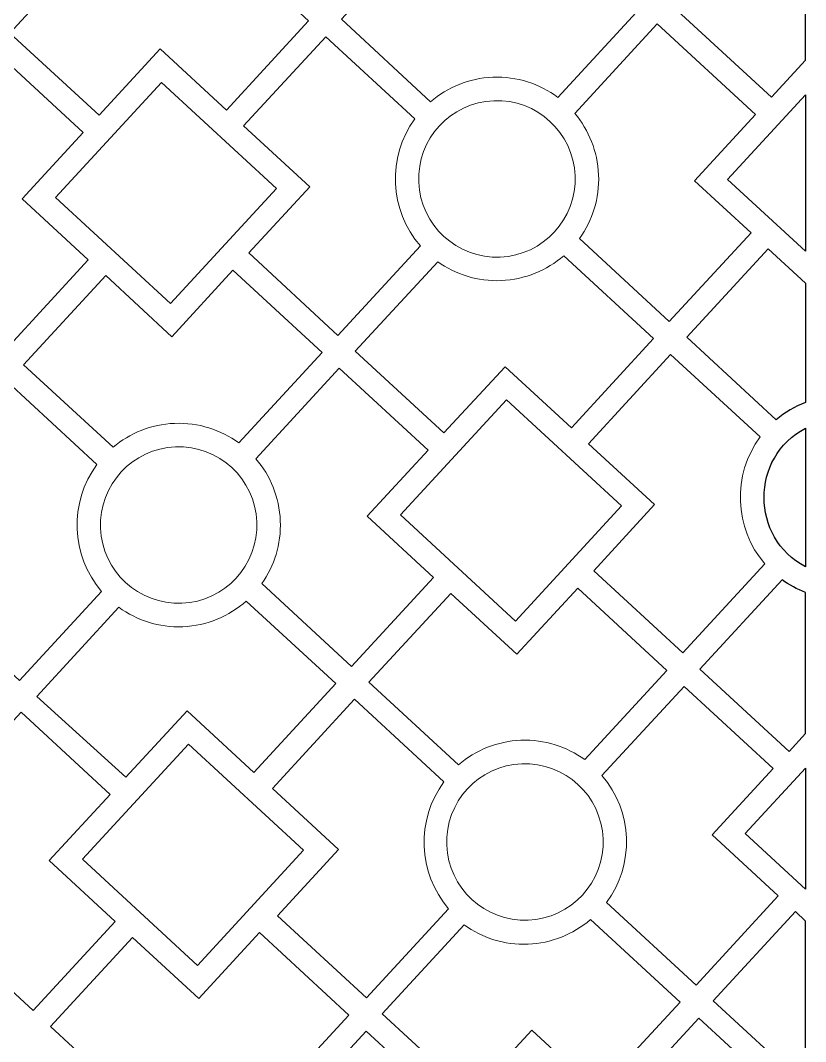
# Model space of a CAD drawing. Header units: centimetres. Extents: x -125 to 125, y -110 to 110.
# Drawn here: x -54.7 to -4.5, y -34 to 31.2 of the extents above; entities that cross this region are included whole.
import ezdxf

# ---------------------------------------------------------------- set-up
doc = ezdxf.new("R2010")
doc.units = ezdxf.units.CM
doc.header["$MEASUREMENT"] = 0
doc.layers.add('layer 1', color=7, linetype='Continuous')

msp = doc.modelspace()

# ---------------------------------------------------------------- linework, layer by layer
at = {"layer": 'layer 1', "color": 114, "lineweight": 9}
for points, knots in [([(-20.36956, 26.28079), (-21.52468, 27.14443), (-22.97309, 27.63094), (-24.5261, 27.56695), (-24.5261, 27.56695), (-26.04616, 27.50431), (-27.42292, 26.92415), (-28.49349, 26.00335), (-28.49349, 26.00335), (-28.49349, 26.00335), (-34.18225, 31.27615), (-34.18225, 31.27615), (-34.18225, 31.27615), (-34.18225, 31.27615), (-28.97053, 36.92769), (-28.97053, 36.92769), (-28.97053, 36.92769), (-28.97053, 36.92769), (-24.71364, 33.0021), (-24.71364, 33.0021), (-24.71364, 33.0021), (-24.71364, 33.0021), (-20.80892, 37.23637), (-20.80892, 37.23637), (-20.80892, 37.23637), (-20.80892, 37.23637), (-15.11166, 31.98247), (-15.11166, 31.98247), (-15.11166, 31.98247), (-15.11166, 31.98247), (-20.36956, 26.28079), (-20.36956, 26.28079)], [0, 0, 0, 0, 0.11111111, 0.11111111, 0.11111111, 0.11111111, 0.22222222, 0.22222222, 0.22222222, 0.22222222, 0.33333333, 0.33333333, 0.33333333, 0.33333333, 0.44444444, 0.44444444, 0.44444444, 0.44444444, 0.55555556, 0.55555556, 0.55555556, 0.55555556, 0.66666667, 0.66666667, 0.66666667, 0.66666667, 0.77777778, 0.77777778, 0.77777778, 0.77777778, 1, 1, 1, 1]), ([(-49.68202, 25.13652), (-49.68202, 25.13652), (-55.38205, 30.39295), (-55.38205, 30.39295), (-55.38205, 30.39295), (-55.38205, 30.39295), (-50.13666, 36.08106), (-50.13666, 36.08106), (-50.13666, 36.08106), (-48.99515, 35.24983), (-47.57599, 34.78287), (-46.05584, 34.84332), (-46.05584, 34.84332), (-44.57558, 34.90222), (-43.11346, 35.46869), (-41.98906, 36.43578), (-41.98906, 36.43578), (-41.98906, 36.43578), (-36.3003, 31.16298), (-36.3003, 31.16298), (-36.3003, 31.16298), (-36.3003, 31.16298), (-41.5467, 25.47382), (-41.5467, 25.47382), (-41.5467, 25.47382), (-41.5467, 25.47382), (-45.77512, 29.37316), (-45.77512, 29.37316), (-45.77512, 29.37316), (-45.77512, 29.37316), (-49.68202, 25.13652), (-49.68202, 25.13652)], [0, 0, 0, 0, 0.11111111, 0.11111111, 0.11111111, 0.11111111, 0.22222222, 0.22222222, 0.22222222, 0.22222222, 0.33333333, 0.33333333, 0.33333333, 0.33333333, 0.44444444, 0.44444444, 0.44444444, 0.44444444, 0.55555556, 0.55555556, 0.55555556, 0.55555556, 0.66666667, 0.66666667, 0.66666667, 0.66666667, 0.77777778, 0.77777778, 0.77777778, 0.77777778, 1, 1, 1, 1]), ([(-7.7371, 25.18185), (-7.7371, 25.18185), (-14.02343, 30.97893), (-14.02343, 30.97893), (-14.02343, 30.97893), (-14.02343, 30.97893), (-19.28122, 25.25303), (-19.28122, 25.25303), (-19.28122, 25.25303), (-18.38732, 24.19043), (-17.82552, 22.83453), (-17.76396, 21.34011), (-17.76396, 21.34011), (-17.7016, 19.82673), (-18.16212, 18.41268), (-18.98486, 17.27257), (-18.98486, 17.27257), (-18.98486, 17.27257), (-13.24576, 11.95746), (-13.24576, 11.95746), (-13.24576, 11.95746), (-13.24576, 11.95746), (-8.02288, 17.62112), (-8.02288, 17.62112), (-8.02288, 17.62112), (-8.02288, 17.62112), (-11.63644, 20.95345), (-11.63644, 20.95345), (-11.63644, 20.95345), (-11.63644, 20.95345), (-7.7371, 25.18185), (-7.7371, 25.18185)], [0, 0, 0, 0, 0.11111111, 0.11111111, 0.11111111, 0.11111111, 0.22222222, 0.22222222, 0.22222222, 0.22222222, 0.33333333, 0.33333333, 0.33333333, 0.33333333, 0.44444444, 0.44444444, 0.44444444, 0.44444444, 0.55555556, 0.55555556, 0.55555556, 0.55555556, 0.66666667, 0.66666667, 0.66666667, 0.66666667, 0.77777778, 0.77777778, 0.77777778, 0.77777778, 1, 1, 1, 1]), ([(-40.10975, 16.3404), (-40.10975, 16.3404), (-34.42583, 11.07204), (-34.42583, 11.07204), (-34.42583, 11.07204), (-34.42583, 11.07204), (-29.15055, 16.7925), (-29.15055, 16.7925), (-29.15055, 16.7925), (-31.1388, 19.06209), (-31.28974, 22.46469), (-29.51099, 24.9013), (-29.51099, 24.9013), (-29.51099, 24.9013), (-35.19801, 30.14564), (-35.19801, 30.14564), (-35.19801, 30.14564), (-35.19801, 30.14564), (-40.444, 24.45694), (-40.444, 24.45694), (-40.444, 24.45694), (-40.444, 24.45694), (-36.21837, 20.56018), (-36.21837, 20.56018), (-36.21837, 20.56018), (-36.21837, 20.56018), (-40.10975, 16.3404), (-40.10975, 16.3404)], [0, 0, 0, 0, 0.125, 0.125, 0.125, 0.125, 0.25, 0.25, 0.25, 0.25, 0.375, 0.375, 0.375, 0.375, 0.5, 0.5, 0.5, 0.5, 0.625, 0.625, 0.625, 0.625, 0.75, 0.75, 0.75, 0.75, 1, 1, 1, 1]), ([(-50.37228, 15.9135), (-50.37228, 15.9135), (-55.61167, 10.20288), (-55.61167, 10.20288), (-55.61167, 10.20288), (-55.61167, 10.20288), (-61.33215, 15.47814), (-61.33215, 15.47814), (-61.33215, 15.47814), (-59.53389, 17.90104), (-59.65853, 21.3047), (-61.62844, 23.58954), (-61.62844, 23.58954), (-61.62844, 23.58954), (-56.38401, 29.27648), (-56.38401, 29.27648), (-56.38401, 29.27648), (-56.38401, 29.27648), (-50.6953, 24.0305), (-50.6953, 24.0305), (-50.6953, 24.0305), (-50.6953, 24.0305), (-54.59206, 19.80488), (-54.59206, 19.80488), (-54.59206, 19.80488), (-54.59206, 19.80488), (-50.37228, 15.9135), (-50.37228, 15.9135)], [0, 0, 0, 0, 0.125, 0.125, 0.125, 0.125, 0.25, 0.25, 0.25, 0.25, 0.375, 0.375, 0.375, 0.375, 0.5, 0.5, 0.5, 0.5, 0.625, 0.625, 0.625, 0.625, 0.75, 0.75, 0.75, 0.75, 1, 1, 1, 1]), ([(-45.69326, 27.24203), (-45.69326, 27.24203), (-52.47248, 19.8907), (-52.47248, 19.8907), (-52.47248, 19.8907), (-52.47248, 19.8907), (-45.12113, 13.11148), (-45.12113, 13.11148), (-45.12113, 13.11148), (-45.12113, 13.11148), (-38.34191, 20.46282), (-38.34191, 20.46282), (-38.34191, 20.46282), (-38.34191, 20.46282), (-45.69326, 27.24203), (-45.69326, 27.24203)], [0, 0, 0, 0, 0.2, 0.2, 0.2, 0.2, 0.4, 0.4, 0.4, 0.4, 0.6, 0.6, 0.6, 0.6, 1, 1, 1, 1]), ([(-19.26269, 21.27835), (-19.149, 18.51973), (-21.29394, 16.19038), (-24.05256, 16.0767), (-24.05256, 16.0767), (-26.81118, 15.96301), (-29.14051, 18.10796), (-29.25421, 20.86657), (-29.25421, 20.86657), (-29.36789, 23.62518), (-27.22295, 25.95453), (-24.46433, 26.06822), (-24.46433, 26.06822), (-21.70571, 26.1819), (-19.37638, 24.03695), (-19.26269, 21.27835)], [0, 0, 0, 0, 0.2, 0.2, 0.2, 0.2, 0.4, 0.4, 0.4, 0.4, 0.6, 0.6, 0.6, 0.6, 1, 1, 1, 1]), ([(-27.64182, 4.84277), (-27.64182, 4.84277), (-23.73743, 9.07667), (-23.73743, 9.07667), (-23.73743, 9.07667), (-23.73743, 9.07667), (-19.50316, 5.17193), (-19.50316, 5.17193), (-19.50316, 5.17193), (-19.50316, 5.17193), (-14.2493, 10.86922), (-14.2493, 10.86922), (-14.2493, 10.86922), (-14.2493, 10.86922), (-19.99406, 16.16691), (-19.99406, 16.16691), (-19.99406, 16.16691), (-21.06875, 15.23141), (-22.4568, 14.64118), (-23.99079, 14.57797), (-23.99079, 14.57797), (-25.49572, 14.51596), (-26.90241, 14.97101), (-28.03918, 15.78513), (-28.03918, 15.78513), (-28.03918, 15.78513), (-33.30978, 10.06963), (-33.30978, 10.06963), (-33.30978, 10.06963), (-33.30978, 10.06963), (-27.64182, 4.84277), (-27.64182, 4.84277)], [0, 0, 0, 0, 0.11111111, 0.11111111, 0.11111111, 0.11111111, 0.22222222, 0.22222222, 0.22222222, 0.22222222, 0.33333333, 0.33333333, 0.33333333, 0.33333333, 0.44444444, 0.44444444, 0.44444444, 0.44444444, 0.55555556, 0.55555556, 0.55555556, 0.55555556, 0.66666667, 0.66666667, 0.66666667, 0.66666667, 0.77777778, 0.77777778, 0.77777778, 0.77777778, 1, 1, 1, 1]), ([(-41.123, 15.23436), (-41.123, 15.23436), (-35.42937, 9.98381), (-35.42937, 9.98381), (-35.42937, 9.98381), (-35.42937, 9.98381), (-40.75543, 4.2082), (-40.75543, 4.2082), (-40.75543, 4.2082), (-41.89962, 5.04664), (-43.3249, 5.51809), (-44.85205, 5.45735), (-44.85205, 5.45735), (-46.35707, 5.3975), (-47.72236, 4.8302), (-48.7896, 3.92685), (-48.7896, 3.92685), (-48.7896, 3.92685), (-54.50502, 9.19755), (-54.50502, 9.19755), (-54.50502, 9.19755), (-54.50502, 9.19755), (-49.25115, 14.89479), (-49.25115, 14.89479), (-49.25115, 14.89479), (-49.25115, 14.89479), (-45.03531, 10.99189), (-45.03531, 10.99189), (-45.03531, 10.99189), (-45.03531, 10.99189), (-41.123, 15.23436), (-41.123, 15.23436)], [0, 0, 0, 0, 0.11111111, 0.11111111, 0.11111111, 0.11111111, 0.22222222, 0.22222222, 0.22222222, 0.22222222, 0.33333333, 0.33333333, 0.33333333, 0.33333333, 0.44444444, 0.44444444, 0.44444444, 0.44444444, 0.55555556, 0.55555556, 0.55555556, 0.55555556, 0.66666667, 0.66666667, 0.66666667, 0.66666667, 0.77777778, 0.77777778, 0.77777778, 0.77777778, 1, 1, 1, 1]), ([(-18.40046, 4.15505), (-18.40046, 4.15505), (-13.16107, 9.86568), (-13.16107, 9.86568), (-13.16107, 9.86568), (-13.16107, 9.86568), (-7.44059, 4.59041), (-7.44059, 4.59041), (-7.44059, 4.59041), (-9.23885, 2.16752), (-9.11421, -1.23614), (-7.1443, -3.52098), (-7.1443, -3.52098), (-7.1443, -3.52098), (-12.38873, -9.20792), (-12.38873, -9.20792), (-12.38873, -9.20792), (-12.38873, -9.20792), (-18.07745, -3.96194), (-18.07745, -3.96194), (-18.07745, -3.96194), (-18.07745, -3.96194), (-14.18068, 0.26368), (-14.18068, 0.26368), (-14.18068, 0.26368), (-14.18068, 0.26368), (-18.40046, 4.15505), (-18.40046, 4.15505)], [0, 0, 0, 0, 0.125, 0.125, 0.125, 0.125, 0.25, 0.25, 0.25, 0.25, 0.375, 0.375, 0.375, 0.375, 0.5, 0.5, 0.5, 0.5, 0.625, 0.625, 0.625, 0.625, 0.75, 0.75, 0.75, 0.75, 1, 1, 1, 1]), ([(-39.65708, 3.19098), (-38.73759, 2.11902), (-38.15939, 0.74115), (-38.09892, -0.77926), (-38.09892, -0.77926), (-38.03988, -2.26353), (-38.48365, -3.65153), (-39.27839, -4.77879), (-39.27839, -4.77879), (-39.27839, -4.77879), (-33.55501, -10.07928), (-33.55501, -10.07928), (-33.55501, -10.07928), (-33.55501, -10.07928), (-28.30941, -4.39102), (-28.30941, -4.39102), (-28.30941, -4.39102), (-28.30941, -4.39102), (-32.55041, -0.48008), (-32.55041, -0.48008), (-32.55041, -0.48008), (-32.55041, -0.48008), (-28.65869, 3.74006), (-28.65869, 3.74006), (-28.65869, 3.74006), (-28.65869, 3.74006), (-34.34114, 8.98026), (-34.34114, 8.98026), (-34.34114, 8.98026), (-34.34114, 8.98026), (-39.65708, 3.19098), (-39.65708, 3.19098)], [0, 0, 0, 0, 0.11111111, 0.11111111, 0.11111111, 0.11111111, 0.22222222, 0.22222222, 0.22222222, 0.22222222, 0.33333333, 0.33333333, 0.33333333, 0.33333333, 0.44444444, 0.44444444, 0.44444444, 0.44444444, 0.55555556, 0.55555556, 0.55555556, 0.55555556, 0.66666667, 0.66666667, 0.66666667, 0.66666667, 0.77777778, 0.77777778, 0.77777778, 0.77777778, 1, 1, 1, 1]), ([(-60.77576, 2.39756), (-60.77576, 2.39756), (-55.53637, 8.10819), (-55.53637, 8.10819), (-55.53637, 8.10819), (-55.53637, 8.10819), (-49.8159, 2.83292), (-49.8159, 2.83292), (-49.8159, 2.83292), (-51.61415, 0.41003), (-51.48951, -2.99363), (-49.5196, -5.27847), (-49.5196, -5.27847), (-49.5196, -5.27847), (-54.76403, -10.96541), (-54.76403, -10.96541), (-54.76403, -10.96541), (-54.76403, -10.96541), (-60.45275, -5.71943), (-60.45275, -5.71943), (-60.45275, -5.71943), (-60.45275, -5.71943), (-56.55598, -1.49381), (-56.55598, -1.49381), (-56.55598, -1.49381), (-56.55598, -1.49381), (-60.77576, 2.39756), (-60.77576, 2.39756)], [0, 0, 0, 0, 0.125, 0.125, 0.125, 0.125, 0.25, 0.25, 0.25, 0.25, 0.375, 0.375, 0.375, 0.375, 0.5, 0.5, 0.5, 0.5, 0.625, 0.625, 0.625, 0.625, 0.75, 0.75, 0.75, 0.75, 1, 1, 1, 1]), ([(-23.07949, -7.17347), (-23.07949, -7.17347), (-16.30027, 0.17786), (-16.30027, 0.17786), (-16.30027, 0.17786), (-16.30027, 0.17786), (-23.65161, 6.95708), (-23.65161, 6.95708), (-23.65161, 6.95708), (-23.65161, 6.95708), (-30.43083, -0.39426), (-30.43083, -0.39426), (-30.43083, -0.39426), (-30.43083, -0.39426), (-23.07949, -7.17347), (-23.07949, -7.17347)], [0, 0, 0, 0, 0.2, 0.2, 0.2, 0.2, 0.4, 0.4, 0.4, 0.4, 0.6, 0.6, 0.6, 0.6, 1, 1, 1, 1]), ([(-39.59774, -0.83886), (-39.70744, 1.91992), (-42.03368, 4.06824), (-44.79246, 3.95853), (-44.79246, 3.95853), (-47.55124, 3.84882), (-49.69954, 1.52259), (-49.58984, -1.23619), (-49.58984, -1.23619), (-49.48014, -3.99496), (-47.1539, -6.14327), (-44.39512, -6.03358), (-44.39512, -6.03358), (-41.63634, -5.92387), (-39.48804, -3.59762), (-39.59774, -0.83886)], [0, 0, 0, 0, 0.2, 0.2, 0.2, 0.2, 0.4, 0.4, 0.4, 0.4, 0.6, 0.6, 0.6, 0.6, 1, 1, 1, 1]), ([(-26.72355, -16.3524), (-26.72355, -16.3524), (-32.43896, -11.0817), (-32.43896, -11.0817), (-32.43896, -11.0817), (-32.43896, -11.0817), (-27.20671, -5.4079), (-27.20671, -5.4079), (-27.20671, -5.4079), (-27.20671, -5.4079), (-22.99367, -9.29306), (-22.99367, -9.29306), (-22.99367, -9.29306), (-22.99367, -9.29306), (-19.09433, -5.06464), (-19.09433, -5.06464), (-19.09433, -5.06464), (-19.09433, -5.06464), (-13.40363, -10.33838), (-13.40363, -10.33838), (-13.40363, -10.33838), (-13.40363, -10.33838), (-18.64902, -16.02649), (-18.64902, -16.02649), (-18.64902, -16.02649), (-19.79053, -15.19526), (-21.20968, -14.7283), (-22.72983, -14.78876), (-22.72983, -14.78876), (-24.19269, -14.84694), (-25.6093, -15.40926), (-26.72355, -16.3524)], [0, 0, 0, 0, 0.11111111, 0.11111111, 0.11111111, 0.11111111, 0.22222222, 0.22222222, 0.22222222, 0.22222222, 0.33333333, 0.33333333, 0.33333333, 0.33333333, 0.44444444, 0.44444444, 0.44444444, 0.44444444, 0.55555556, 0.55555556, 0.55555556, 0.55555556, 0.66666667, 0.66666667, 0.66666667, 0.66666667, 0.77777778, 0.77777778, 0.77777778, 0.77777778, 1, 1, 1, 1]), ([(-53.66173, -11.98277), (-53.66173, -11.98277), (-48.41634, -6.29466), (-48.41634, -6.29466), (-48.41634, -6.29466), (-47.27483, -7.12589), (-45.85568, -7.59285), (-44.33553, -7.53239), (-44.33553, -7.53239), (-42.77223, -7.47022), (-41.35974, -6.86063), (-40.2754, -5.89555), (-40.2754, -5.89555), (-40.2754, -5.89555), (-34.55854, -11.16752), (-34.55854, -11.16752), (-34.55854, -11.16752), (-34.55854, -11.16752), (-39.79447, -16.84537), (-39.79447, -16.84537), (-39.79447, -16.84537), (-39.79447, -16.84537), (-44.05537, -12.91609), (-44.05537, -12.91609), (-44.05537, -12.91609), (-44.05537, -12.91609), (-47.9601, -17.15037), (-47.9601, -17.15037), (-47.9601, -17.15037), (-47.9601, -17.15037), (-53.66173, -11.98277), (-53.66173, -11.98277)], [0, 0, 0, 0, 0.11111111, 0.11111111, 0.11111111, 0.11111111, 0.22222222, 0.22222222, 0.22222222, 0.22222222, 0.33333333, 0.33333333, 0.33333333, 0.33333333, 0.44444444, 0.44444444, 0.44444444, 0.44444444, 0.55555556, 0.55555556, 0.55555556, 0.55555556, 0.66666667, 0.66666667, 0.66666667, 0.66666667, 0.77777778, 0.77777778, 0.77777778, 0.77777778, 1, 1, 1, 1]), ([(-6.2896, -24.71872), (-6.2896, -24.71872), (-11.52899, -30.42934), (-11.52899, -30.42934), (-11.52899, -30.42934), (-11.52899, -30.42934), (-17.24947, -25.15408), (-17.24947, -25.15408), (-17.24947, -25.15408), (-15.45121, -22.73118), (-15.57585, -19.32752), (-17.54576, -17.04268), (-17.54576, -17.04268), (-17.54576, -17.04268), (-12.30133, -11.35574), (-12.30133, -11.35574), (-12.30133, -11.35574), (-12.30133, -11.35574), (-6.61262, -16.60172), (-6.61262, -16.60172), (-6.61262, -16.60172), (-6.61262, -16.60172), (-10.50938, -20.82734), (-10.50938, -20.82734), (-10.50938, -20.82734), (-10.50938, -20.82734), (-6.2896, -24.71872), (-6.2896, -24.71872)], [0, 0, 0, 0, 0.125, 0.125, 0.125, 0.125, 0.25, 0.25, 0.25, 0.25, 0.375, 0.375, 0.375, 0.375, 0.5, 0.5, 0.5, 0.5, 0.625, 0.625, 0.625, 0.625, 0.75, 0.75, 0.75, 0.75, 1, 1, 1, 1]), ([(-38.60136, -17.87569), (-38.60136, -17.87569), (-33.36197, -12.16507), (-33.36197, -12.16507), (-33.36197, -12.16507), (-33.36197, -12.16507), (-27.64149, -17.44033), (-27.64149, -17.44033), (-27.64149, -17.44033), (-29.43975, -19.86322), (-29.31511, -23.26689), (-27.3452, -25.55173), (-27.3452, -25.55173), (-27.3452, -25.55173), (-32.58963, -31.23867), (-32.58963, -31.23867), (-32.58963, -31.23867), (-32.58963, -31.23867), (-38.27834, -25.99269), (-38.27834, -25.99269), (-38.27834, -25.99269), (-38.27834, -25.99269), (-34.38158, -21.76707), (-34.38158, -21.76707), (-34.38158, -21.76707), (-34.38158, -21.76707), (-38.60136, -17.87569), (-38.60136, -17.87569)], [0, 0, 0, 0, 0.125, 0.125, 0.125, 0.125, 0.25, 0.25, 0.25, 0.25, 0.375, 0.375, 0.375, 0.375, 0.5, 0.5, 0.5, 0.5, 0.625, 0.625, 0.625, 0.625, 0.75, 0.75, 0.75, 0.75, 1, 1, 1, 1]), ([(-48.97698, -18.25306), (-48.97698, -18.25306), (-54.6609, -12.9847), (-54.6609, -12.9847), (-54.6609, -12.9847), (-54.6609, -12.9847), (-59.93617, -18.70516), (-59.93617, -18.70516), (-59.93617, -18.70516), (-57.94793, -20.97475), (-57.79699, -24.37735), (-59.57573, -26.81396), (-59.57573, -26.81396), (-59.57573, -26.81396), (-53.88872, -32.05831), (-53.88872, -32.05831), (-53.88872, -32.05831), (-53.88872, -32.05831), (-48.64273, -26.3696), (-48.64273, -26.3696), (-48.64273, -26.3696), (-48.64273, -26.3696), (-52.86835, -22.47284), (-52.86835, -22.47284), (-52.86835, -22.47284), (-52.86835, -22.47284), (-48.97698, -18.25306), (-48.97698, -18.25306)], [0, 0, 0, 0, 0.125, 0.125, 0.125, 0.125, 0.25, 0.25, 0.25, 0.25, 0.375, 0.375, 0.375, 0.375, 0.5, 0.5, 0.5, 0.5, 0.625, 0.625, 0.625, 0.625, 0.75, 0.75, 0.75, 0.75, 1, 1, 1, 1]), ([(-43.39743, -29.16623), (-43.39743, -29.16623), (-50.74877, -22.38702), (-50.74877, -22.38702), (-50.74877, -22.38702), (-50.74877, -22.38702), (-43.96955, -15.03568), (-43.96955, -15.03568), (-43.96955, -15.03568), (-43.96955, -15.03568), (-36.61821, -21.8149), (-36.61821, -21.8149), (-36.61821, -21.8149), (-36.61821, -21.8149), (-43.39743, -29.16623), (-43.39743, -29.16623)], [0, 0, 0, 0, 0.2, 0.2, 0.2, 0.2, 0.4, 0.4, 0.4, 0.4, 0.6, 0.6, 0.6, 0.6, 1, 1, 1, 1]), ([(-27.46762, -21.48229), (-27.35792, -24.24107), (-25.03168, -26.38939), (-22.2729, -26.27968), (-22.2729, -26.27968), (-19.51412, -26.16997), (-17.36582, -23.84374), (-17.47552, -21.08496), (-17.47552, -21.08496), (-17.58522, -18.32619), (-19.91146, -16.17787), (-22.67024, -16.28758), (-22.67024, -16.28758), (-25.42902, -16.39728), (-27.57732, -18.72353), (-27.46762, -21.48229)], [0, 0, 0, 0, 0.2, 0.2, 0.2, 0.2, 0.4, 0.4, 0.4, 0.4, 0.6, 0.6, 0.6, 0.6, 1, 1, 1, 1]), ([(-31.59612, -32.2616), (-31.59612, -32.2616), (-26.35029, -26.5739), (-26.35029, -26.5739), (-26.35029, -26.5739), (-25.20877, -27.40513), (-23.78962, -27.87209), (-22.26947, -27.81164), (-22.26947, -27.81164), (-20.80657, -27.75345), (-19.39004, -27.19117), (-18.27576, -26.248), (-18.27576, -26.248), (-18.27576, -26.248), (-12.56035, -31.5187), (-12.56035, -31.5187), (-12.56035, -31.5187), (-12.56035, -31.5187), (-17.80589, -37.20784), (-17.80589, -37.20784), (-17.80589, -37.20784), (-17.80589, -37.20784), (-22.03431, -33.3085), (-22.03431, -33.3085), (-22.03431, -33.3085), (-22.03431, -33.3085), (-25.90696, -37.508), (-25.90696, -37.508), (-25.90696, -37.508), (-25.90696, -37.508), (-31.59612, -32.2616), (-31.59612, -32.2616)], [0, 0, 0, 0, 0.11111111, 0.11111111, 0.11111111, 0.11111111, 0.22222222, 0.22222222, 0.22222222, 0.22222222, 0.33333333, 0.33333333, 0.33333333, 0.33333333, 0.44444444, 0.44444444, 0.44444444, 0.44444444, 0.55555556, 0.55555556, 0.55555556, 0.55555556, 0.66666667, 0.66666667, 0.66666667, 0.66666667, 0.77777778, 0.77777778, 0.77777778, 0.77777778, 1, 1, 1, 1]), ([(-33.71486, -32.34736), (-33.71486, -32.34736), (-39.43017, -27.07684), (-39.43017, -27.07684), (-39.43017, -27.07684), (-39.43017, -27.07684), (-43.31161, -31.28582), (-43.31161, -31.28582), (-43.31161, -31.28582), (-43.31161, -31.28582), (-47.54003, -27.38648), (-47.54003, -27.38648), (-47.54003, -27.38648), (-47.54003, -27.38648), (-52.78603, -33.07522), (-52.78603, -33.07522), (-52.78603, -33.07522), (-52.78603, -33.07522), (-47.07061, -38.34592), (-47.07061, -38.34592), (-47.07061, -38.34592), (-44.93916, -36.54176), (-41.24955, -36.36844), (-38.96025, -38.03547), (-38.96025, -38.03547), (-38.96025, -38.03547), (-33.71486, -32.34736), (-33.71486, -32.34736)], [0, 0, 0, 0, 0.125, 0.125, 0.125, 0.125, 0.25, 0.25, 0.25, 0.25, 0.375, 0.375, 0.375, 0.375, 0.5, 0.5, 0.5, 0.5, 0.625, 0.625, 0.625, 0.625, 0.75, 0.75, 0.75, 0.75, 1, 1, 1, 1]), ([(-16.2606, -46.33528), (-16.2606, -46.33528), (-10.57668, -51.60364), (-10.57668, -51.60364), (-10.57668, -51.60364), (-10.57668, -51.60364), (-5.3014, -45.88317), (-5.3014, -45.88317), (-5.3014, -45.88317), (-7.28965, -43.61359), (-7.44059, -40.21099), (-5.66184, -37.77438), (-5.66184, -37.77438), (-5.66184, -37.77438), (-11.34886, -32.53003), (-11.34886, -32.53003), (-11.34886, -32.53003), (-11.34886, -32.53003), (-16.59485, -38.21874), (-16.59485, -38.21874), (-16.59485, -38.21874), (-16.59485, -38.21874), (-12.36922, -42.1155), (-12.36922, -42.1155), (-12.36922, -42.1155), (-12.36922, -42.1155), (-16.2606, -46.33528), (-16.2606, -46.33528)], [0, 0, 0, 0, 0.125, 0.125, 0.125, 0.125, 0.25, 0.25, 0.25, 0.25, 0.375, 0.375, 0.375, 0.375, 0.5, 0.5, 0.5, 0.5, 0.625, 0.625, 0.625, 0.625, 0.75, 0.75, 0.75, 0.75, 1, 1, 1, 1]), ([(-26.60083, -46.7277), (-26.60083, -46.7277), (-31.84022, -52.43832), (-31.84022, -52.43832), (-31.84022, -52.43832), (-31.84022, -52.43832), (-37.5607, -47.16306), (-37.5607, -47.16306), (-37.5607, -47.16306), (-35.76244, -44.74017), (-35.88708, -41.3365), (-37.85699, -39.05166), (-37.85699, -39.05166), (-37.85699, -39.05166), (-32.61256, -33.36472), (-32.61256, -33.36472), (-32.61256, -33.36472), (-32.61256, -33.36472), (-26.92385, -38.6107), (-26.92385, -38.6107), (-26.92385, -38.6107), (-26.92385, -38.6107), (-30.82061, -42.83632), (-30.82061, -42.83632), (-30.82061, -42.83632), (-30.82061, -42.83632), (-26.60083, -46.7277), (-26.60083, -46.7277)], [0, 0, 0, 0, 0.125, 0.125, 0.125, 0.125, 0.25, 0.25, 0.25, 0.25, 0.375, 0.375, 0.375, 0.375, 0.5, 0.5, 0.5, 0.5, 0.625, 0.625, 0.625, 0.625, 0.75, 0.75, 0.75, 0.75, 1, 1, 1, 1])]:
    msp.add_open_spline(points, degree=3, knots=knots, dxfattribs=at)
at = {"layer": 'layer 1', "color": 114}
for points, knots in [([(-6.72024, 26.28456), (-6.72024, 26.28456), (-12.99207, 32.06829), (-12.99207, 32.06829), (-12.99207, 32.06829), (-12.99207, 32.06829), (-7.72147, 37.7838), (-7.72147, 37.7838), (-7.72147, 37.7838), (-6.80553, 37.12784), (-5.71436, 36.70497), (-4.53775, 36.59788), (-4.53775, 36.59788), (-4.53775, 36.59788), (-4.53775, 28.6512), (-4.53775, 28.6512), (-4.53775, 28.6512), (-4.53775, 28.6512), (-6.72024, 26.28456), (-6.72024, 26.28456)], [0, 0, 0, 0, 0.16666667, 0.16666667, 0.16666667, 0.16666667, 0.33333333, 0.33333333, 0.33333333, 0.33333333, 0.5, 0.5, 0.5, 0.5, 0.66666667, 0.66666667, 0.66666667, 0.66666667, 1, 1, 1, 1]), ([(-4.53775, 26.43854), (-4.53775, 26.43854), (-9.51686, 21.03926), (-9.51686, 21.03926), (-9.51686, 21.03926), (-9.51686, 21.03926), (-4.53774, 16.44767), (-4.53774, 16.44767), (-4.53774, 16.44767), (-4.53774, 16.44767), (-4.53775, 26.43854), (-4.53775, 26.43854)], [0, 0, 0, 0, 0.25, 0.25, 0.25, 0.25, 0.5, 0.5, 0.5, 0.5, 1, 1, 1, 1]), ([(-4.53775, 14.40724), (-4.53775, 14.40724), (-6.92017, 16.60422), (-6.92017, 16.60422), (-6.92017, 16.60422), (-6.92017, 16.60422), (-12.12972, 10.95504), (-12.12972, 10.95504), (-12.12972, 10.95504), (-12.12972, 10.95504), (-6.4143, 5.68434), (-6.4143, 5.68434), (-6.4143, 5.68434), (-5.86144, 6.1523), (-5.22858, 6.5301), (-4.53775, 6.79387), (-4.53775, 6.79387), (-4.53775, 6.79387), (-4.53775, 14.40724), (-4.53775, 14.40724)], [0, 0, 0, 0, 0.16666667, 0.16666667, 0.16666667, 0.16666667, 0.33333333, 0.33333333, 0.33333333, 0.33333333, 0.5, 0.5, 0.5, 0.5, 0.66666667, 0.66666667, 0.66666667, 0.66666667, 1, 1, 1, 1]), ([(-4.53775, 5.15072), (-8.08337, 3.29125), (-8.06602, -1.8587), (-4.53775, -3.71032), (-4.53775, -3.71032), (-4.53775, -3.71032), (-4.53775, 5.15072), (-4.53775, 5.15072)], [0, 0, 0, 0, 0.33333333, 0.33333333, 0.33333333, 0.33333333, 1, 1, 1, 1]), ([(-4.53775, -5.35377), (-4.53775, -5.35377), (-4.53775, -14.35176), (-4.53775, -14.35176), (-4.53775, -14.35176), (-4.53775, -14.35176), (-5.59573, -15.49902), (-5.59573, -15.49902), (-5.59573, -15.49902), (-5.59573, -15.49902), (-11.28489, -10.25262), (-11.28489, -10.25262), (-11.28489, -10.25262), (-11.28489, -10.25262), (-6.04104, -4.53717), (-6.04104, -4.53717), (-6.04104, -4.53717), (-5.58116, -4.87204), (-5.07621, -5.1478), (-4.53775, -5.35377)], [0, 0, 0, 0, 0.16666667, 0.16666667, 0.16666667, 0.16666667, 0.33333333, 0.33333333, 0.33333333, 0.33333333, 0.5, 0.5, 0.5, 0.5, 0.66666667, 0.66666667, 0.66666667, 0.66666667, 1, 1, 1, 1]), ([(-4.53775, -16.5644), (-4.53775, -16.5644), (-8.38979, -20.74152), (-8.38979, -20.74152), (-8.38979, -20.74152), (-8.38979, -20.74152), (-4.53775, -24.29377), (-4.53775, -24.29377), (-4.53775, -24.29377), (-4.53775, -24.29377), (-4.53775, -16.5644), (-4.53775, -16.5644)], [0, 0, 0, 0, 0.25, 0.25, 0.25, 0.25, 0.5, 0.5, 0.5, 0.5, 1, 1, 1, 1]), ([(-4.53775, -26.33424), (-4.53775, -26.33424), (-4.53775, -36.50116), (-4.53775, -36.50116), (-4.53775, -36.50116), (-4.61071, -36.55868), (-4.68239, -36.61773), (-4.75274, -36.67824), (-4.75274, -36.67824), (-4.75274, -36.67824), (-10.44076, -31.43288), (-10.44076, -31.43288), (-10.44076, -31.43288), (-10.44076, -31.43288), (-5.1869, -25.73559), (-5.1869, -25.73559), (-5.1869, -25.73559), (-5.1869, -25.73559), (-4.53775, -26.33424), (-4.53775, -26.33424)], [0, 0, 0, 0, 0.16666667, 0.16666667, 0.16666667, 0.16666667, 0.33333333, 0.33333333, 0.33333333, 0.33333333, 0.5, 0.5, 0.5, 0.5, 0.66666667, 0.66666667, 0.66666667, 0.66666667, 1, 1, 1, 1])]:
    msp.add_open_spline(points, degree=3, knots=knots, dxfattribs=at)
at = {"layer": 'layer 1', "color": 250, "lineweight": 9}
for points, knots in [([(-6.72024, 26.28456), (-6.72024, 26.28456), (-12.99207, 32.06829), (-12.99207, 32.06829), (-12.99207, 32.06829), (-12.99207, 32.06829), (-7.72147, 37.7838), (-7.72147, 37.7838), (-7.72147, 37.7838), (-6.80553, 37.12784), (-5.71436, 36.70497), (-4.53775, 36.59788), (-4.53775, 36.59788), (-4.53775, 36.59788), (-4.53775, 28.6512), (-4.53775, 28.6512), (-4.53775, 28.6512), (-4.53775, 28.6512), (-6.72024, 26.28456), (-6.72024, 26.28456)], [0, 0, 0, 0, 0.16666667, 0.16666667, 0.16666667, 0.16666667, 0.33333333, 0.33333333, 0.33333333, 0.33333333, 0.5, 0.5, 0.5, 0.5, 0.66666667, 0.66666667, 0.66666667, 0.66666667, 1, 1, 1, 1]), ([(-4.53775, 26.43854), (-4.53775, 26.43854), (-9.51686, 21.03926), (-9.51686, 21.03926), (-9.51686, 21.03926), (-9.51686, 21.03926), (-4.53774, 16.44767), (-4.53774, 16.44767), (-4.53774, 16.44767), (-4.53774, 16.44767), (-4.53775, 26.43854), (-4.53775, 26.43854)], [0, 0, 0, 0, 0.25, 0.25, 0.25, 0.25, 0.5, 0.5, 0.5, 0.5, 1, 1, 1, 1]), ([(-4.53775, 14.40724), (-4.53775, 14.40724), (-6.92017, 16.60422), (-6.92017, 16.60422), (-6.92017, 16.60422), (-6.92017, 16.60422), (-12.12972, 10.95504), (-12.12972, 10.95504), (-12.12972, 10.95504), (-12.12972, 10.95504), (-6.4143, 5.68434), (-6.4143, 5.68434), (-6.4143, 5.68434), (-5.86144, 6.1523), (-5.22858, 6.5301), (-4.53775, 6.79387), (-4.53775, 6.79387), (-4.53775, 6.79387), (-4.53775, 14.40724), (-4.53775, 14.40724)], [0, 0, 0, 0, 0.16666667, 0.16666667, 0.16666667, 0.16666667, 0.33333333, 0.33333333, 0.33333333, 0.33333333, 0.5, 0.5, 0.5, 0.5, 0.66666667, 0.66666667, 0.66666667, 0.66666667, 1, 1, 1, 1]), ([(-4.53775, 5.15072), (-8.08337, 3.29125), (-8.06602, -1.8587), (-4.53775, -3.71032), (-4.53775, -3.71032), (-4.53775, -3.71032), (-4.53775, 5.15072), (-4.53775, 5.15072)], [0, 0, 0, 0, 0.33333333, 0.33333333, 0.33333333, 0.33333333, 1, 1, 1, 1]), ([(-4.53775, -5.35377), (-4.53775, -5.35377), (-4.53775, -14.35176), (-4.53775, -14.35176), (-4.53775, -14.35176), (-4.53775, -14.35176), (-5.59573, -15.49902), (-5.59573, -15.49902), (-5.59573, -15.49902), (-5.59573, -15.49902), (-11.28489, -10.25262), (-11.28489, -10.25262), (-11.28489, -10.25262), (-11.28489, -10.25262), (-6.04104, -4.53717), (-6.04104, -4.53717), (-6.04104, -4.53717), (-5.58116, -4.87204), (-5.07621, -5.1478), (-4.53775, -5.35377)], [0, 0, 0, 0, 0.16666667, 0.16666667, 0.16666667, 0.16666667, 0.33333333, 0.33333333, 0.33333333, 0.33333333, 0.5, 0.5, 0.5, 0.5, 0.66666667, 0.66666667, 0.66666667, 0.66666667, 1, 1, 1, 1]), ([(-4.53775, -16.5644), (-4.53775, -16.5644), (-8.38979, -20.74152), (-8.38979, -20.74152), (-8.38979, -20.74152), (-8.38979, -20.74152), (-4.53775, -24.29377), (-4.53775, -24.29377), (-4.53775, -24.29377), (-4.53775, -24.29377), (-4.53775, -16.5644), (-4.53775, -16.5644)], [0, 0, 0, 0, 0.25, 0.25, 0.25, 0.25, 0.5, 0.5, 0.5, 0.5, 1, 1, 1, 1]), ([(-4.53775, -26.33424), (-4.53775, -26.33424), (-4.53775, -36.50116), (-4.53775, -36.50116), (-4.53775, -36.50116), (-4.61071, -36.55868), (-4.68239, -36.61773), (-4.75274, -36.67824), (-4.75274, -36.67824), (-4.75274, -36.67824), (-10.44076, -31.43288), (-10.44076, -31.43288), (-10.44076, -31.43288), (-10.44076, -31.43288), (-5.1869, -25.73559), (-5.1869, -25.73559), (-5.1869, -25.73559), (-5.1869, -25.73559), (-4.53775, -26.33424), (-4.53775, -26.33424)], [0, 0, 0, 0, 0.16666667, 0.16666667, 0.16666667, 0.16666667, 0.33333333, 0.33333333, 0.33333333, 0.33333333, 0.5, 0.5, 0.5, 0.5, 0.66666667, 0.66666667, 0.66666667, 0.66666667, 1, 1, 1, 1])]:
    msp.add_open_spline(points, degree=3, knots=knots, dxfattribs=at)

doc.saveas('drawing.dxf')
